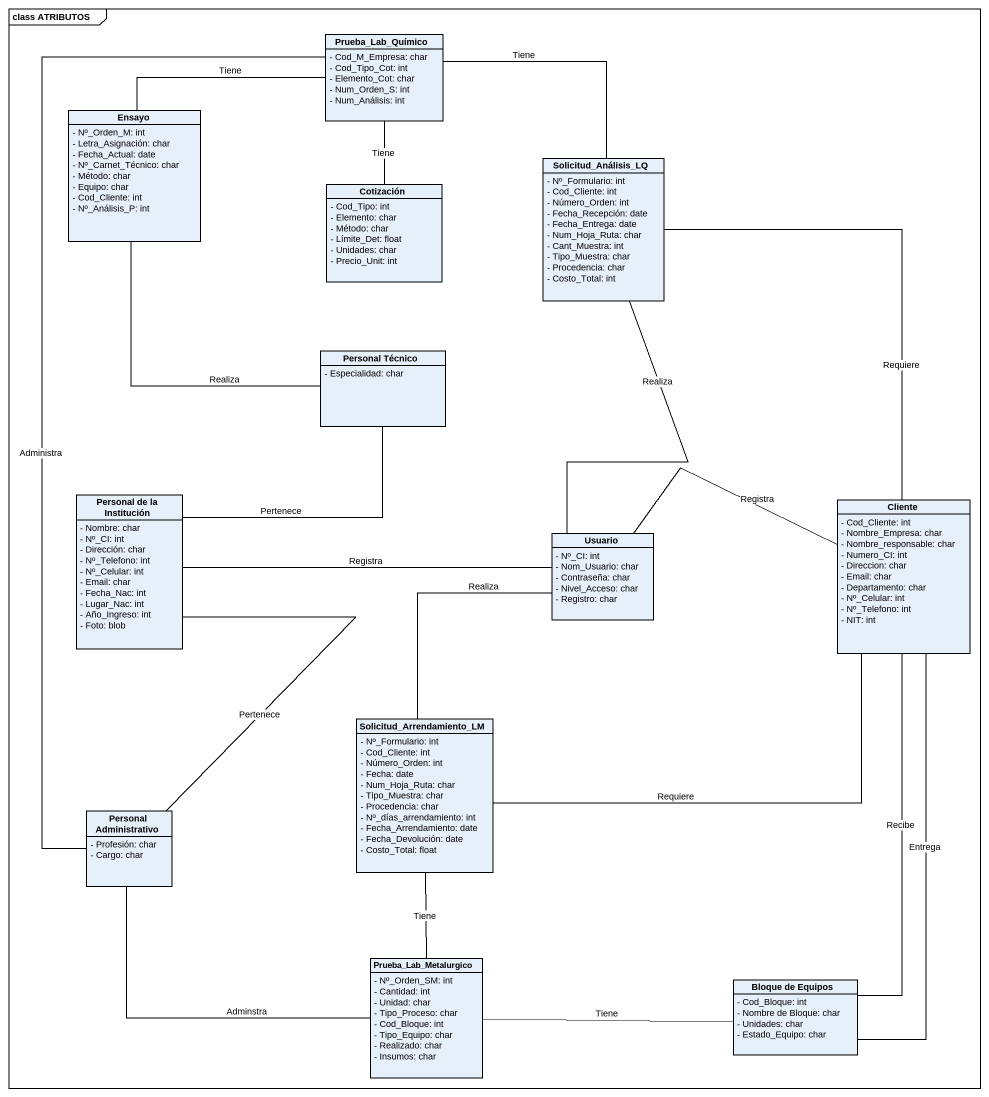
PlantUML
@startuml
mainframe class ATRIBUTOS
hide circle
hide empty members
skinparam classAttributeIconSize 0
class Prueba_Lab_Químico {
  - Cod_M_Empresa: char
  - Cod_Tipo_Cot: int
  - Elemento_Cot: char
  - Num_Orden_S: int
  - Num_Análisis: int
}
class Ensayo {
  - Nº_Orden_M: int
  - Letra_Asignación: char
  - Fecha_Actual: date
  - Nº_Carnet_Técnico: char
  - Método: char
  - Equipo: char
  - Cod_Cliente: int
  - Nº_Análisis_P: int
}
class Solicitud_Análisis_LQ {
  - Nº_Formulario: int
  - Cod_Cliente: int
  - Número_Orden: int
  - Fecha_Recepción: date
  - Fecha_Entrega: date
  - Num_Hoja_Ruta: char
  - Cant_Muestra: int
  - Tipo_Muestra: char
  - Procedencia: char
  - Costo_Total: int
}
class Cotización {
  - Cod_Tipo: int
  - Elemento: char
  - Método: char
  - Límite_Det: float
  - Unidades: char
  - Precio_Unit: int
}
class "Personal Técnico" as Personal_Técnico {
  - Especialidad: char
}
class "Personal de la Institución" as Personal_de_la_Institución {
  - Nombre: char
  - Nº_CI: int
  - Dirección: char
  - Nº_Telefono: int
  - Nº_Celular: int
  - Email: char
  - Fecha_Nac: int
  - Lugar_Nac: int
  - Año_Ingreso: int
  - Foto: blob
}
class Cliente {
  - Cod_Cliente: int
  - Nombre_Empresa: char
  - Nombre_responsable: char
  - Numero_CI: int
  - Direccion: char
  - Email: char
  - Departamento: char
  - Nº_Celular: int
  - Nº_Telefono: int
  - NIT: int
}
class Usuario {
  - Nº_CI: int
  - Nom_Usuario: char
  - Contraseña: char
  - Nivel_Acceso: char
  - Registro: char
}
class Solicitud_Arrendamiento_LM {
  - Nº_Formulario: int
  - Cod_Cliente: int
  - Número_Orden: int
  - Fecha: date
  - Num_Hoja_Ruta: char
  - Tipo_Muestra: char
  - Procedencia: char
  - Nº_días_arrendamiento: int
  - Fecha_Arrendamiento: date
  - Fecha_Devolución: date
  - Costo_Total: float
}
class "Personal Administrativo" as Personal_Administrativo {
  - Profesión: char
  - Cargo: char
}
class Prueba_Lab_Metalurgico {
  - Nº_Orden_SM: int
  - Cantidad: int
  - Unidad: char
  - Tipo_Proceso: char
  - Cod_Bloque: int
  - Tipo_Equipo: char
  - Realizado: char
  - Insumos: char
}
class "Bloque de Equipos" as Bloque_de_Equipos {
  - Cod_Bloque: int
  - Nombre de Bloque: char
  - Unidades: char
  - Estado_Equipo: char
}
Prueba_Lab_Químico -- Cotización : Tiene
Ensayo -right- Prueba_Lab_Químico : Tiene
Solicitud_Análisis_LQ -up- Prueba_Lab_Químico : Tiene
Personal_Técnico -up- Ensayo : Realiza
Personal_Técnico -- Personal_de_la_Institución : Pertenece
Cliente -up- Solicitud_Análisis_LQ : Requiere
Cliente -left- Solicitud_Arrendamiento_LM : Requiere
Cliente -- Bloque_de_Equipos : Recibe
Cliente -- Bloque_de_Equipos : Entrega
Usuario -up- Solicitud_Análisis_LQ : Realiza
Usuario -left- Personal_de_la_Institución : Registra
Usuario -right- Cliente : Registra
Usuario -- Solicitud_Arrendamiento_LM : Realiza
Solicitud_Arrendamiento_LM -- Prueba_Lab_Metalurgico : Tiene
Personal_Administrativo -up- Prueba_Lab_Químico : Administra
Personal_Administrativo -up- Personal_de_la_Institución : Pertenece
Prueba_Lab_Metalurgico -left- Personal_Administrativo : Adminstra
Prueba_Lab_Metalurgico -right- Bloque_de_Equipos : Tiene
@enduml
